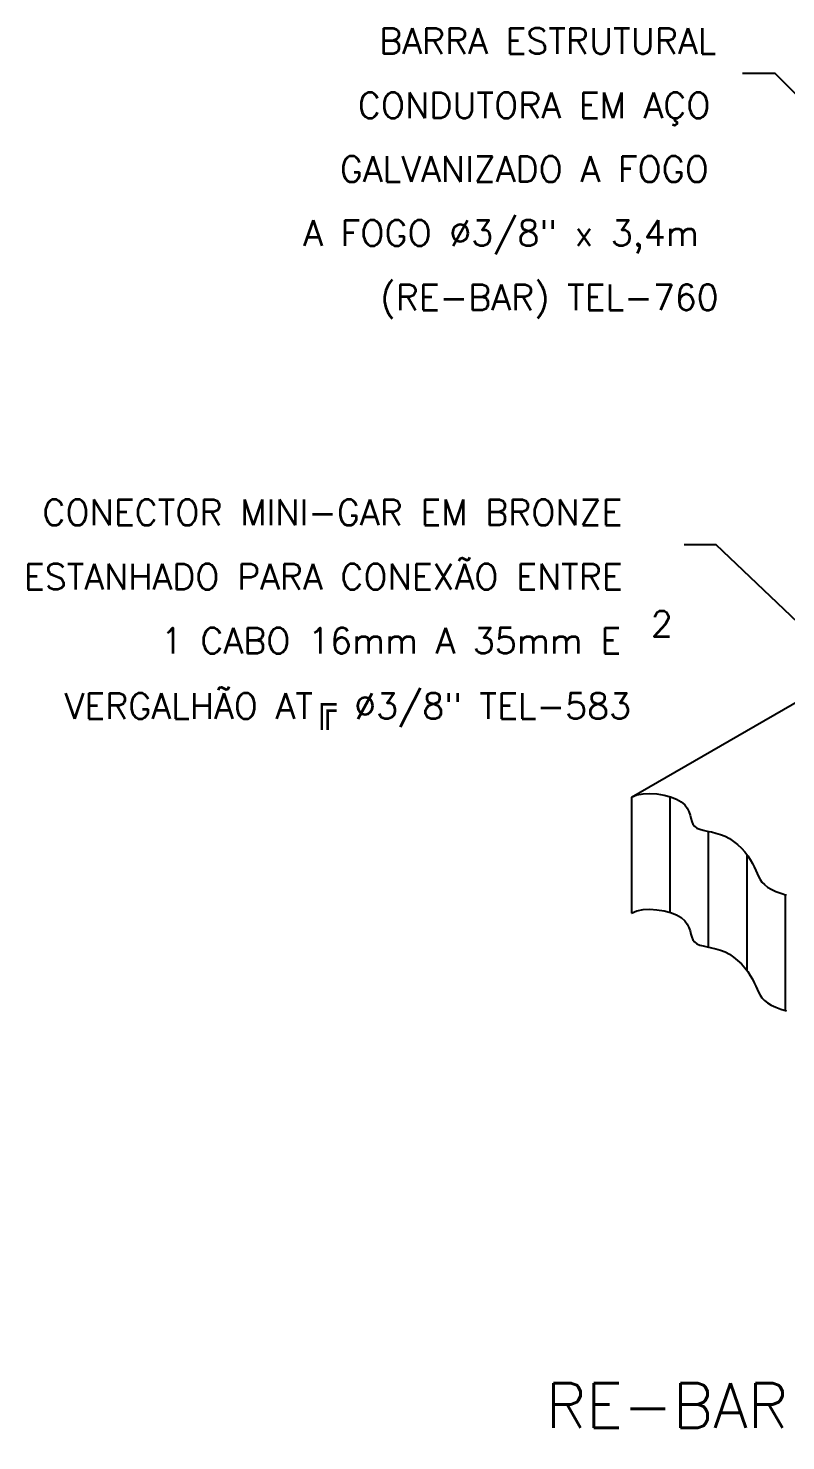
# Model space of a CAD drawing. Header units: millimetres. Extents: x -6480.3 to -6463.3, y -4421.5 to -4410.5.
# Drawn here: x -6480.33 to -6474.42, y -4421.49 to -4410.46 of the extents above; entities that cross this region are included whole.
import ezdxf
from ezdxf.enums import TextEntityAlignment as Align

# ---------------------------------------------------------------- set-up
doc = ezdxf.new("R2010")
doc.units = ezdxf.units.MM
doc.header["$LTSCALE"] = 10
doc.layers.add('Termotécnica', color=7, linetype='Continuous')
doc.styles.add('r140', font='romans.shx')
doc.styles.add('r80', font='romans.shx')

msp = doc.modelspace()

# ---------------------------------------------------------------- linework, layer by layer
at = {"layer": 'Termotécnica', "color": 2}
for p, q in [((-6474.761, -4410.809), (-6474.511, -4410.809)), ((-6472.976, -4412.345), (-6474.511, -4410.809)), ((-6474.967, -4414.492), (-6475.217, -4414.492)), ((-6473.24, -4416.144), (-6474.967, -4414.492)), ((-6475.629, -4416.464), (-6473.12, -4415.015)), ((-6475.629, -4416.464), (-6475.629, -4417.368))]:
    msp.add_line(p, q, dxfattribs=at)
at = {"layer": 'Termotécnica', "color": 1}
for p, q in [((-6475.329, -4416.459), (-6475.329, -4417.363)), ((-6475.029, -4416.73), (-6475.029, -4417.634)), ((-6474.729, -4416.911), (-6474.729, -4417.815)), ((-6474.429, -4417.225), (-6474.429, -4418.129))]:
    msp.add_line(p, q, dxfattribs=at)
at = {"layer": 'Termotécnica', "color": 2}
for points in [[(-6475.629, -4416.464), (-6475.587, -4416.446), (-6475.537, -4416.437), (-6475.484, -4416.434), (-6475.429, -4416.438), (-6475.374, -4416.447), (-6475.323, -4416.461), (-6475.278, -4416.479), (-6475.24, -4416.5), (-6475.212, -4416.524), (-6475.193, -4416.55), (-6475.18, -4416.576), (-6475.171, -4416.603), (-6475.165, -4416.628), (-6475.158, -4416.652), (-6475.15, -4416.673), (-6475.137, -4416.69), (-6475.119, -4416.704), (-6475.096, -4416.714), (-6475.068, -4416.722), (-6475.037, -4416.728), (-6475.004, -4416.735), (-6474.969, -4416.743), (-6474.933, -4416.754), (-6474.898, -4416.768), (-6474.864, -4416.786), (-6474.831, -4416.809), (-6474.8, -4416.834), (-6474.771, -4416.862), (-6474.745, -4416.891), (-6474.721, -4416.921), (-6474.701, -4416.951), (-6474.684, -4416.98), (-6474.67, -4417.008), (-6474.658, -4417.035), (-6474.647, -4417.06), (-6474.637, -4417.083), (-6474.625, -4417.105), (-6474.61, -4417.126), (-6474.591, -4417.146), (-6474.567, -4417.165), (-6474.538, -4417.182), (-6474.502, -4417.199), (-6474.463, -4417.214), (-6474.42, -4417.228)], [(-6475.629, -4417.368), (-6475.587, -4417.35), (-6475.537, -4417.341), (-6475.484, -4417.338), (-6475.429, -4417.342), (-6475.374, -4417.351), (-6475.323, -4417.365), (-6475.278, -4417.383), (-6475.24, -4417.404), (-6475.212, -4417.428), (-6475.193, -4417.454), (-6475.18, -4417.48), (-6475.171, -4417.507), (-6475.165, -4417.532), (-6475.158, -4417.556), (-6475.15, -4417.577), (-6475.137, -4417.594), (-6475.119, -4417.608), (-6475.096, -4417.618), (-6475.068, -4417.625), (-6475.037, -4417.632), (-6475.004, -4417.639), (-6474.969, -4417.647), (-6474.933, -4417.658), (-6474.898, -4417.672), (-6474.864, -4417.69), (-6474.831, -4417.712), (-6474.8, -4417.738), (-6474.771, -4417.765), (-6474.745, -4417.795), (-6474.721, -4417.825), (-6474.701, -4417.855), (-6474.684, -4417.884), (-6474.67, -4417.912), (-6474.658, -4417.938), (-6474.647, -4417.963), (-6474.637, -4417.987), (-6474.625, -4418.009), (-6474.61, -4418.03), (-6474.591, -4418.05), (-6474.567, -4418.068), (-6474.538, -4418.086), (-6474.502, -4418.102), (-6474.463, -4418.118), (-6474.42, -4418.132)]]:
    msp.add_lwpolyline(points, dxfattribs=at)

# ---------------------------------------------------------------- texts
at = {"layer": 'Termotécnica', "color": 2, "style": 'r80'}
for s, p in [('BARRA ESTRUTURAL ', (-6477.597, -4410.659)), ('CONDUTORA EM AÇO', (-6477.763, -4411.161)), ('GALVANIZADO A FOGO ', (-6477.904, -4411.659)), ('A FOGO %%C3/8" x 3,4m', (-6478.189, -4412.158)), ('(RE-BAR) TEL-760', (-6477.588, -4412.66))]:
    msp.add_text(s, height=0.2, dxfattribs=at).set_placement(p)
for s, p in [('CONECTOR MINI-GAR EM BRONZE ', (-6480.224, -4414.24)), ('ESTANHADO PARA CONEXÃO ENTRE ', (-6480.368, -4414.742)), ('2', (-6475.477, -4415.109)), (' 1 CABO 16mm A 35mm E ', (-6479.437, -4415.241)), ('VERGALHÃO AT╔ %%C3/8" TEL-583', (-6480.051, -4415.751))]:
    msp.add_text(s, height=0.2, dxfattribs=at).set_placement(p, align=Align.MIDDLE_LEFT)
at = {"layer": 'Termotécnica', "color": 5, "style": 'r140'}
msp.add_text('RE-BAR E CABO DE COBRE DA CAPTAÇÃO', height=0.35, dxfattribs=at).set_placement((-6471.338, -4421.493), align=Align.BOTTOM_CENTER)

doc.saveas('drawing.dxf')
